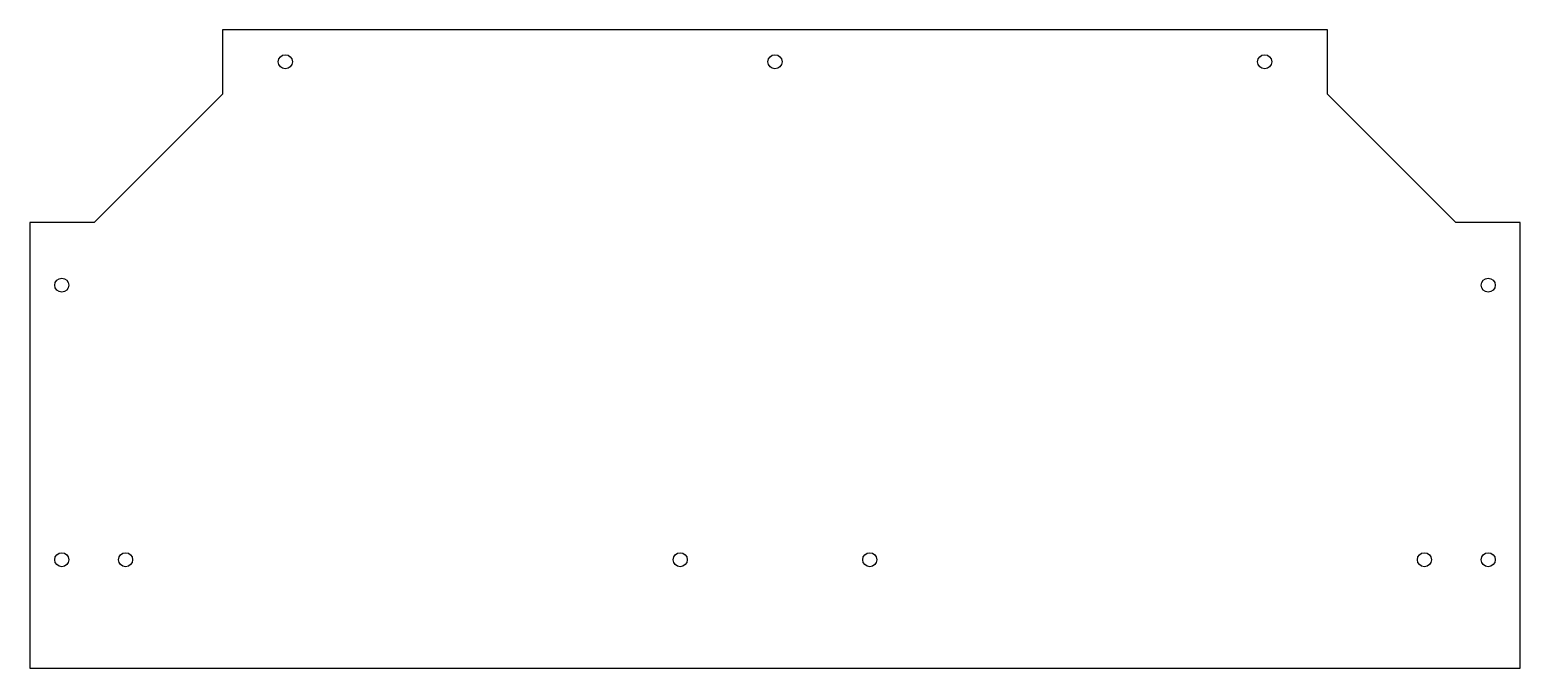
# Model space of a CAD drawing. Header units: inches. Extents: x -13.8 to 13.8, y -5.9 to 5.9.
import ezdxf

# ---------------------------------------------------------------- set-up
doc = ezdxf.new("R2010")
doc.units = ezdxf.units.IN
doc.layers.add('CUTOUTS', color=1, linetype='CONTINUOUS')
doc.layers.add('PERIMETER', color=5, linetype='CONTINUOUS')

msp = doc.modelspace()

# ---------------------------------------------------------------- linework, layer by layer
at = {"layer": 'CUTOUTS'}
for centre in [(-9.055, 5.315), (0, 5.315), (9.055, 5.315), (-13.189, 1.181), (13.189, 1.181), (-13.189, -3.898), (-12.008, -3.898), (-1.752, -3.898), (1.752, -3.898), (12.008, -3.898), (13.189, -3.898)]:
    msp.add_circle(centre, 0.13, dxfattribs=at)
at = {"layer": 'PERIMETER'}
for p, q in [((10.217, 5.906), (-10.217, 5.906)), ((-10.217, 5.906), (-10.217, 4.716)), ((10.217, 4.716), (10.217, 5.906)), ((-10.217, 4.716), (-12.59, 2.343)), ((12.59, 2.343), (10.217, 4.716)), ((-13.78, 2.343), (-13.78, -5.906)), ((-12.59, 2.343), (-13.78, 2.343)), ((13.78, 2.343), (12.59, 2.343)), ((13.78, -5.906), (13.78, 2.343)), ((-13.78, -5.906), (13.78, -5.906))]:
    msp.add_line(p, q, dxfattribs=at)

doc.saveas('drawing.dxf')
